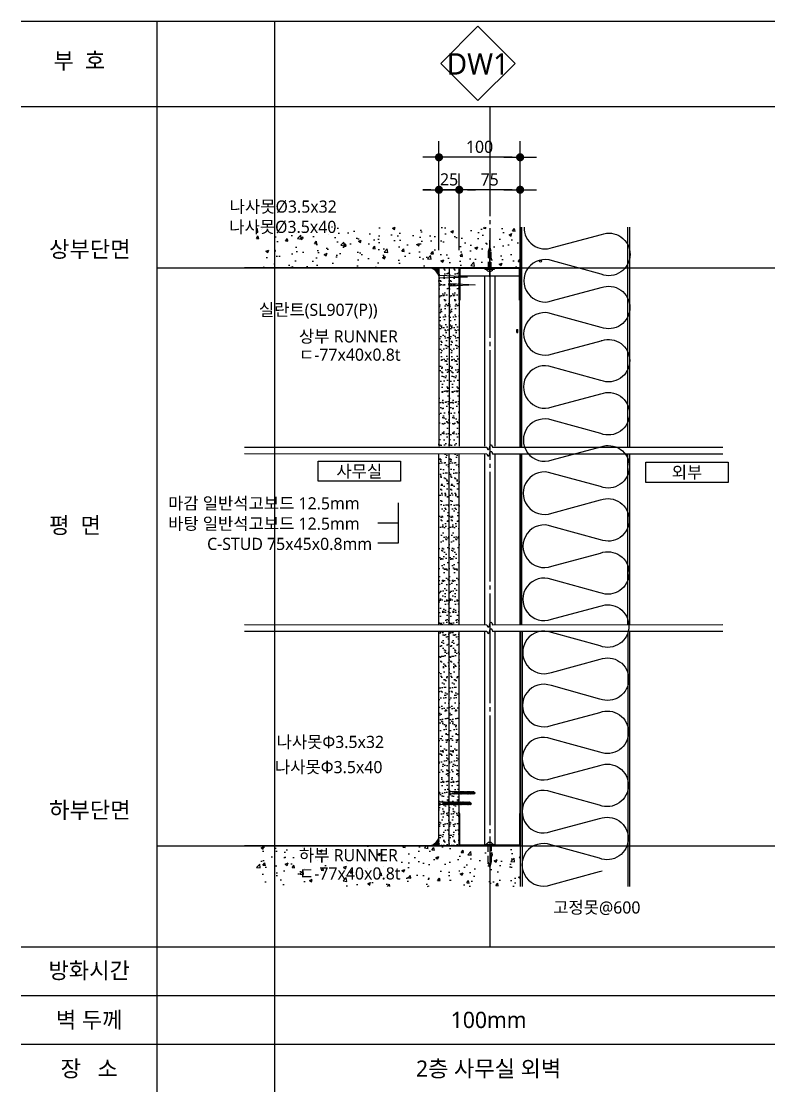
# Model space of a CAD drawing. Header units: millimetres. Extents: x 150 to 8166, y -2863 to -229.
# Drawn here: x 4355 to 5276, y -1540 to -229 of the extents above; entities that cross this region are included whole.
import ezdxf
from ezdxf.enums import TextEntityAlignment as Align

# ---------------------------------------------------------------- set-up
doc = ezdxf.new("R2010")
doc.units = ezdxf.units.MM
doc.header["$LTSCALE"] = 5
doc.header["$MEASUREMENT"] = 0
doc.header["$PDMODE"] = 3
doc.header["$PDSIZE"] = 100
doc.linetypes.add('C301', pattern=[30, 27, -1, 1, -1])
doc.linetypes.add('HID', pattern=[2.5, 1.5, -1])
doc.layers.get('0').update_dxf_attribs({"linetype": 'CONTINUOUS'})
doc.layers.get('Defpoints').update_dxf_attribs({"color": 137, "linetype": 'CONTINUOUS'})
for name, color, linetype in [('01-CEN', 1, 'C301'), ('01CONC', 2, 'CONTINUOUS'), ('01HAT', 8, 'CONTINUOUS'), ('01TEX', 3, 'CONTINUOUS'), ('01단열재', 55, 'CONTINUOUS'), ('01외벽패널', 3, 'CONTINUOUS'), ('01하지철물', 8, 'CONTINUOUS'), ('02DIM', 7, 'CONTINUOUS'), ('03벽체부호', 6, 'CONTINUOUS'), ('09무창층계산', 253, 'CONTINUOUS'), ('3', 3, 'CONTINUOUS'), ('4', 4, 'CONTINUOUS'), ('5', 5, 'CONTINUOUS'), ('8', 8, 'CONTINUOUS'), ('HATCH', 9, 'CONTINUOUS'), ('SEALANT', 8, 'CONTINUOUS'), ('SYM-LEAD', 6, 'CONTINUOUS'), ('TEXT', 3, 'CONTINUOUS'), ('TEXT-NOTE', 6, 'CONTINUOUS'), ('경량철골', 7, 'CONTINUOUS'), ('경량철골1', 8, 'CONTINUOUS'), ('고정못', 8, 'CONTINUOUS'), ('나사못32', 8, 'CONTINUOUS'), ('나사못40', 8, 'CONTINUOUS'), ('석고보드', 4, 'CONTINUOUS')]:
    doc.layers.add(name, color=color, linetype=linetype)
doc.layers.add('02Waste', color=171, linetype='CONTINUOUS', plot=False)
doc.styles.add('GAUN', font='malgun.ttf', dxfattribs={"height": 375})
doc.styles.add('맑은고딕', font='malgun.ttf')
doc.styles.add('스타일1', font='malgun.ttf')
doc.dimstyles.new('GAUN-10', dxfattribs={"dimscale": 10, "dimtxt": 1.5, "dimasz": 1, "dimexe": 2, "dimexo": 3, "dimgap": 0.5, "dimtad": 1, "dimdec": 0, "dimzin": 1, "dimdsep": 46, "dimlunit": 6, "dimtxsty": '맑은고딕', "dimblk": 'CJDOT', "dimcen": 0.09, "dimdle": 1, "dimclrd": 256, "dimclre": 256, "dimclrt": 3, "dimadec": 0, "dimazin": 0, "dimtfac": 1, "dimtdec": 0, "dimtix": 1, "dimtmove": 2, "dimatfit": 3, "dimldrblk": 'CJDOT', "dimfxl": 1, "dimtolj": 1, "dimtzin": 1, "dimarcsym": 0})

# ---------------------------------------------------------------- blocks, each defined once
blk = doc.blocks.new('DEF-SH1')
for p, q in [((0, 1433.8), (3435, 1433.8)), ((0, 1373.8), (3435, 1373.8))]:
    blk.add_line(p, q)
at = {"layer": '02Waste', "ltscale": 0.1}
for p, q in [((312.2, 2633.8), (312.2, 0)), ((167.5, 2330.3), (3435, 2330.3)), ((167.5, 1618.2), (3435, 1618.2))]:
    blk.add_line(p, q, dxfattribs=at)
at = {"layer": '3'}
for p, q in [((0, 2633.8), (3435, 2633.8)), ((167.5, 0), (167.5, 2633.8)), ((0, 2528.8), (3435, 2528.8))]:
    blk.add_line(p, q, dxfattribs=at)
at = {"layer": '4'}
blk.add_line((0, 1493.8), (3435, 1493.8), dxfattribs=at)
at = {"layer": '01TEX', "style": 'GAUN'}
for s, p in [('부  호', (39.7, 2575.3)), ('상부단면', (34.3, 2343.1)), ('평  면', (34.3, 2003)), ('하부단면', (34.3, 1652.3))]:
    blk.add_text(s, height=20, dxfattribs=at).set_placement(p)
for s, p in [('방화시간', (83.7, 1464.7)), ('벽 두께', (83.7, 1403.8)), ('장   소', (83.7, 1343.8))]:
    blk.add_text(s, height=20, dxfattribs=at).set_placement(p, align=Align.MIDDLE_CENTER)
blk = doc.blocks.new('HILTI고정못')
at = {"layer": '고정못'}
blk.add_line((0, 10.6), (0, -34.6), dxfattribs=at)
blk.add_lwpolyline([(-6, 0), (6, 0), (6, 1), (-6, 1)], close=True, dxfattribs=at)
at = {"layer": '고정못', "linetype": 'HID'}
blk.add_lwpolyline([(-2, 0), (-2, -20.6), (0, -27), (2, -20.6), (2, 0)], dxfattribs=at)
at = {"layer": '고정못'}
blk.add_arc((0, -0.2), 4.08, 17.2018, 162.7982, dxfattribs=at)
blk = doc.blocks.new('kcc나사못40')
at = {"layer": '나사못40'}
for p, q in [((1.5, 38.5), (2.8, 40)), ((4, 38.6), (2.8, 40)), ((1.5, 38.5), (1, 38.2)), ((1, 38.2), (1.5, 37.9)), ((1.5, 37.2), (1, 36.9)), ((1, 36.9), (1.5, 36.6)), ((1.5, 35.9), (1, 35.6)), ((1, 35.6), (1.5, 35.3)), ((1.5, 34.6), (1, 34.3)), ((1, 34.3), (1.5, 34)), ((1.5, 33.3), (1, 33)), ((1, 33), (1.5, 32.7)), ((1.5, 32), (1, 31.7)), ((1, 31.7), (1.5, 31.4)), ((1.5, 30.7), (1, 30.4)), ((1, 30.4), (1.5, 30.1)), ((1.5, 29.4), (1, 29.1)), ((1, 29.1), (1.5, 28.8)), ((1.5, 28.1), (1, 27.8)), ((1, 27.8), (1.5, 27.5)), ((1.5, 26.8), (1, 26.5)), ((1, 26.5), (1.5, 26.2)), ((1.5, 38.5), (4, 37.9)), ((1.5, 37.9), (4, 37.3)), ((1.5, 37.9), (1.5, 37.2)), ((1.5, 37.9), (4, 37.9)), ((1.5, 37.2), (4, 36.6)), ((1.5, 36.6), (4, 36)), ((1.5, 36.6), (1.5, 35.9)), ((1.5, 36.6), (4, 36.6)), ((1.5, 35.9), (4, 35.3)), ((1.5, 35.3), (4, 34.7)), ((1.5, 35.3), (1.5, 34.6)), ((1.5, 35.3), (4, 35.3)), ((1.5, 34.6), (4, 34)), ((1.5, 34), (1.5, 33.3)), ((1.5, 34), (4, 33.4)), ((1.5, 34), (4, 34)), ((1.5, 33.3), (4, 32.7)), ((1.5, 32.7), (4, 32.1)), ((1.5, 32.7), (1.5, 32)), ((1.5, 32.7), (4, 32.7)), ((1.5, 32), (4, 31.4)), ((1.5, 31.4), (1.5, 30.7)), ((1.5, 31.4), (4, 30.8)), ((1.5, 31.4), (4, 31.4)), ((1.5, 30.7), (4, 30.1)), ((1.5, 30.1), (4, 29.5)), ((1.5, 30.1), (1.5, 29.4)), ((1.5, 30.1), (4, 30.1)), ((1.5, 29.4), (4, 28.8)), ((1.5, 28.8), (1.5, 28.1)), ((1.5, 28.8), (4, 28.2)), ((1.5, 28.8), (4, 28.8)), ((1.5, 28.1), (4, 27.5)), ((1.5, 27.5), (4, 26.9)), ((1.5, 27.5), (1.5, 26.8)), ((1.5, 27.5), (4, 27.5)), ((1.5, 26.8), (4, 26.2)), ((4, 38.6), (4, 37.9)), ((4, 37.9), (4.5, 37.6)), ((4.5, 37.6), (4, 37.3)), ((4, 37.3), (4, 36.6)), ((4, 36.6), (4.5, 36.3)), ((4.5, 36.3), (4, 36)), ((4, 36), (4, 35.3)), ((4, 35.3), (4.5, 35)), ((4.5, 35), (4, 34.7)), ((4, 34.7), (4, 34)), ((4, 34), (4.5, 33.7)), ((4.5, 33.7), (4, 33.4)), ((4, 33.4), (4, 32.7)), ((4, 32.7), (4.5, 32.4)), ((4.5, 32.4), (4, 32.1)), ((4, 32.1), (4, 31.4)), ((4, 31.4), (4.5, 31.1)), ((4.5, 31.1), (4, 30.8)), ((4, 30.8), (4, 30.1)), ((4, 30.1), (4.5, 29.8)), ((4.5, 29.8), (4, 29.5)), ((4, 29.5), (4, 28.8)), ((4, 28.8), (4.5, 28.5)), ((4.5, 28.5), (4, 28.2)), ((4, 28.2), (4, 27.5)), ((4, 27.5), (4.5, 27.2)), ((4.5, 27.2), (4, 26.9)), ((4, 26.9), (4, 26.2)), ((1.5, 25.5), (1, 25.2)), ((1, 25.2), (1.5, 24.9)), ((1.5, 24.2), (1, 23.9)), ((1, 23.9), (1.5, 23.6)), ((1.5, 22.9), (1, 22.6)), ((1, 22.6), (1.5, 22.3)), ((1.5, 21.6), (1, 21.3)), ((1, 21.3), (1.5, 21)), ((1.5, 20.3), (1, 20)), ((1, 20), (1.5, 19.7)), ((1.5, 19), (1, 18.7)), ((1, 18.7), (1.5, 18.4)), ((1.5, 17.7), (1, 17.4)), ((1, 17.4), (1.5, 17.1)), ((1.5, 16.4), (1, 16.1)), ((1, 16.1), (1.5, 15.8)), ((1.5, 15.1), (1, 14.8)), ((1, 14.8), (1.5, 14.5)), ((1.5, 13.8), (1, 13.5)), ((1, 13.5), (1.5, 13.2)), ((1.5, 26.2), (1.5, 25.5)), ((1.5, 26.2), (4, 25.6)), ((1.5, 26.2), (4, 26.2)), ((1.5, 25.5), (4, 24.9)), ((1.5, 24.9), (4, 24.3)), ((1.5, 24.9), (1.5, 24.2)), ((1.5, 24.9), (4, 24.9)), ((1.5, 24.2), (4, 23.6)), ((1.5, 23.6), (1.5, 22.9)), ((1.5, 23.6), (4, 23)), ((1.5, 23.6), (4, 23.6)), ((1.5, 22.9), (4, 22.3)), ((1.5, 22.3), (4, 21.7)), ((1.5, 22.3), (1.5, 21.6)), ((1.5, 22.3), (4, 22.3)), ((1.5, 21.6), (4, 21)), ((1.5, 21), (1.5, 20.3)), ((1.5, 21), (4, 20.4)), ((1.5, 21), (4, 21)), ((1.5, 20.3), (4, 19.7)), ((1.5, 19.7), (4, 19.1)), ((1.5, 19.7), (1.5, 19)), ((1.5, 19.7), (4, 19.7)), ((1.5, 19), (4, 18.4)), ((1.5, 18.4), (1.5, 17.7)), ((1.5, 18.4), (4, 17.8)), ((1.5, 18.4), (4, 18.4)), ((1.5, 17.7), (4, 17.1)), ((1.5, 17.1), (4, 16.5)), ((1.5, 17.1), (1.5, 16.4)), ((1.5, 17.1), (4, 17.1)), ((1.5, 16.4), (4, 15.8)), ((1.5, 15.8), (1.5, 15.1)), ((1.5, 15.8), (4, 15.2)), ((1.5, 15.8), (4, 15.8)), ((1.5, 15.1), (4, 14.5)), ((1.5, 14.5), (4, 13.9)), ((1.5, 14.5), (1.5, 13.8)), ((1.5, 14.5), (4, 14.5)), ((1.5, 13.8), (4, 13.2)), ((1.5, 13.2), (1.5, 12.5)), ((1.5, 13.2), (4, 12.6)), ((1.5, 13.2), (4, 13.2)), ((4, 26.2), (4.5, 25.9)), ((4.5, 25.9), (4, 25.6)), ((4, 25.6), (4, 24.9)), ((4, 24.9), (4.5, 24.6)), ((4.5, 24.6), (4, 24.3)), ((4, 24.3), (4, 23.6)), ((4, 23.6), (4.5, 23.3)), ((4.5, 23.3), (4, 23)), ((4, 23), (4, 22.3)), ((4, 22.3), (4.5, 22)), ((4.5, 22), (4, 21.7)), ((4, 21.7), (4, 21)), ((4, 21), (4.5, 20.7)), ((4.5, 20.7), (4, 20.4)), ((4, 20.4), (4, 19.7)), ((4, 19.7), (4.5, 19.4)), ((4.5, 19.4), (4, 19.1)), ((4, 19.1), (4, 18.4)), ((4, 18.4), (4.5, 18.1)), ((4.5, 18.1), (4, 17.8)), ((4, 17.8), (4, 17.1)), ((4, 17.1), (4.5, 16.8)), ((4.5, 16.8), (4, 16.5)), ((4, 16.5), (4, 15.8)), ((4, 15.8), (4.5, 15.5)), ((4.5, 15.5), (4, 15.2)), ((4, 15.2), (4, 14.5)), ((4, 14.5), (4.5, 14.2)), ((4.5, 14.2), (4, 13.9)), ((4, 13.9), (4, 13.2)), ((4, 13.2), (4.5, 12.9)), ((0, 0.4), (5.5, 0.4)), ((0, 0), (0, 0.4)), ((1.5, 12.5), (1, 12.2)), ((1, 12.2), (1.5, 11.9)), ((1.5, 11.2), (1, 10.9)), ((1, 10.9), (1.5, 10.6)), ((1.5, 9.9), (1, 9.6)), ((1, 9.6), (1.5, 9.3)), ((1.5, 8.6), (1, 8.3)), ((1, 8.3), (1.5, 8)), ((1.5, 7.3), (1, 7)), ((1, 7), (1.5, 6.7)), ((1.5, 12.5), (4, 11.9)), ((1.5, 11.9), (4, 11.3)), ((1.5, 11.9), (1.5, 11.2)), ((1.5, 11.9), (4, 11.9)), ((1.5, 11.2), (4, 10.6)), ((1.5, 10.6), (1.5, 9.9)), ((1.5, 10.6), (4, 10)), ((1.5, 10.6), (4, 10.6)), ((1.5, 9.9), (4, 9.3)), ((1.5, 9.3), (4, 8.7)), ((1.5, 9.3), (1.5, 8.6)), ((1.5, 9.3), (4, 9.3)), ((1.5, 8.6), (4, 8)), ((1.5, 8), (1.5, 7.3)), ((1.5, 8), (4, 7.4)), ((1.5, 8), (4, 8)), ((1.5, 7.3), (4, 6.7)), ((1.5, 6.7), (4, 6.1)), ((1.5, 6.7), (4, 6.7)), ((1.5, 6.7), (1.5, 5.4)), ((4.5, 12.9), (4, 12.6)), ((4, 12.6), (4, 11.9)), ((4, 11.9), (4.5, 11.6)), ((4.5, 11.6), (4, 11.3)), ((4, 11.3), (4, 10.6)), ((4, 10.6), (4.5, 10.3)), ((4.5, 10.3), (4, 10)), ((4, 10), (4, 9.3)), ((4, 9.3), (4.5, 9)), ((4.5, 9), (4, 8.7)), ((4, 8.7), (4, 8)), ((4, 8), (4.5, 7.7)), ((4.5, 7.7), (4, 7.4)), ((4, 7.4), (4, 6.7)), ((4, 6.7), (4.5, 6.4)), ((4.5, 6.4), (4, 6.1)), ((4, 6.1), (4, 5.4)), ((5.5, 0), (5.5, 0.4)), ((0, 0), (5.5, 0))]:
    blk.add_line(p, q, dxfattribs=at)
at = {"layer": '나사못40', "extrusion": (0, 0, -1)}
blk.add_ellipse((0, 5.4), major_axis=(0, -5), ratio=0.3, start_param=4.712389, end_param=6.283185, dxfattribs=at)
at = {"layer": '나사못40'}
blk.add_ellipse((5.5, 5.4), major_axis=(0, -5), ratio=0.3, start_param=4.712389, end_param=6.283185, dxfattribs=at)
blk = doc.blocks.new('kcc나사못32')
at = {"layer": '나사못32'}
for p, q in [((1.5, 29.9), (1, 29.6)), ((1, 29.6), (1.5, 29.3)), ((1.5, 28.6), (1, 28.3)), ((1, 28.3), (1.5, 28)), ((1.5, 27.3), (1, 27)), ((1, 27), (1.5, 26.7)), ((1.5, 30.6), (2.8, 32)), ((1.5, 30.6), (1.5, 29.9)), ((4, 30.5), (1.5, 29.9)), ((4, 29.9), (1.5, 29.9)), ((4, 29.9), (1.5, 29.3)), ((1.5, 29.3), (1.5, 28.6)), ((4, 29.2), (1.5, 28.6)), ((4, 28.6), (1.5, 28.6)), ((4, 28.6), (1.5, 28)), ((1.5, 28), (1.5, 27.3)), ((4, 27.9), (1.5, 27.3)), ((4, 27.3), (1.5, 27.3)), ((4, 27.3), (1.5, 26.7)), ((1.5, 26.7), (1.5, 26)), ((4, 26.6), (1.5, 26)), ((4, 30.5), (2.8, 32)), ((4, 30.5), (4.5, 30.2)), ((4.5, 30.2), (4, 29.9)), ((4, 29.9), (4, 29.2)), ((4, 29.2), (4.5, 28.9)), ((4.5, 28.9), (4, 28.6)), ((4, 28.6), (4, 27.9)), ((4, 27.9), (4.5, 27.6)), ((4.5, 27.6), (4, 27.3)), ((4, 27.3), (4, 26.6)), ((4, 26.6), (4.5, 26.3)), ((4.5, 26.3), (4, 26)), ((1.5, 26), (1, 25.7)), ((1, 25.7), (1.5, 25.4)), ((1.5, 24.7), (1, 24.4)), ((1, 24.4), (1.5, 24.1)), ((1.5, 23.4), (1, 23.1)), ((1, 23.1), (1.5, 22.8)), ((1.5, 22.1), (1, 21.8)), ((1, 21.8), (1.5, 21.5)), ((1.5, 20.8), (1, 20.5)), ((1, 20.5), (1.5, 20.2)), ((1.5, 19.5), (1, 19.2)), ((1, 19.2), (1.5, 18.9)), ((1.5, 18.2), (1, 17.9)), ((1, 17.9), (1.5, 17.6)), ((1.5, 16.9), (1, 16.6)), ((1, 16.6), (1.5, 16.3)), ((1.5, 15.6), (1, 15.3)), ((1, 15.3), (1.5, 15)), ((1.5, 14.3), (1, 14)), ((1, 14), (1.5, 13.7)), ((4, 26), (1.5, 26)), ((4, 26), (1.5, 25.4)), ((1.5, 25.4), (1.5, 24.7)), ((4, 25.3), (1.5, 24.7)), ((4, 24.7), (1.5, 24.7)), ((4, 24.7), (1.5, 24.1)), ((1.5, 24.1), (1.5, 23.4)), ((4, 24), (1.5, 23.4)), ((4, 23.4), (1.5, 23.4)), ((4, 23.4), (1.5, 22.8)), ((1.5, 22.8), (1.5, 22.1)), ((4, 22.7), (1.5, 22.1)), ((4, 22.1), (1.5, 22.1)), ((4, 22.1), (1.5, 21.5)), ((1.5, 21.5), (1.5, 20.8)), ((4, 21.4), (1.5, 20.8)), ((4, 20.8), (1.5, 20.8)), ((4, 20.8), (1.5, 20.2)), ((1.5, 20.2), (1.5, 19.5)), ((4, 20.1), (1.5, 19.5)), ((4, 19.5), (1.5, 19.5)), ((4, 19.5), (1.5, 18.9)), ((1.5, 18.9), (1.5, 18.2)), ((4, 18.8), (1.5, 18.2)), ((4, 18.2), (1.5, 18.2)), ((4, 18.2), (1.5, 17.6)), ((1.5, 17.6), (1.5, 16.9)), ((4, 17.5), (1.5, 16.9)), ((4, 16.9), (1.5, 16.9)), ((4, 16.9), (1.5, 16.3)), ((1.5, 16.3), (1.5, 15.6)), ((4, 16.2), (1.5, 15.6)), ((4, 15.6), (1.5, 15.6)), ((4, 15.6), (1.5, 15)), ((1.5, 15), (1.5, 14.3)), ((4, 14.9), (1.5, 14.3)), ((4, 14.3), (1.5, 14.3)), ((4, 14.3), (1.5, 13.7)), ((1.5, 13.7), (1.5, 13)), ((4, 13.6), (1.5, 13)), ((4, 26), (4, 25.3)), ((4, 25.3), (4.5, 25)), ((4.5, 25), (4, 24.7)), ((4, 24.7), (4, 24)), ((4, 24), (4.5, 23.7)), ((4.5, 23.7), (4, 23.4)), ((4, 23.4), (4, 22.7)), ((4, 22.7), (4.5, 22.4)), ((4.5, 22.4), (4, 22.1)), ((4, 22.1), (4, 21.4)), ((4, 21.4), (4.5, 21.1)), ((4.5, 21.1), (4, 20.8)), ((4, 20.8), (4, 20.1)), ((4, 20.1), (4.5, 19.8)), ((4.5, 19.8), (4, 19.5)), ((4, 19.5), (4, 18.8)), ((4, 18.8), (4.5, 18.5)), ((4.5, 18.5), (4, 18.2)), ((4, 18.2), (4, 17.5)), ((4, 17.5), (4.5, 17.2)), ((4.5, 17.2), (4, 16.9)), ((4, 16.9), (4, 16.2)), ((4, 16.2), (4.5, 15.9)), ((4.5, 15.9), (4, 15.6)), ((4, 15.6), (4, 14.9)), ((4, 14.9), (4.5, 14.6)), ((4.5, 14.6), (4, 14.3)), ((4, 14.3), (4, 13.6)), ((4, 13.6), (4.5, 13.3)), ((4.5, 13.3), (4, 13)), ((0, 0), (0, 0.4)), ((5.5, 0.4), (0, 0.4)), ((1.5, 13), (1, 12.7)), ((1, 12.7), (1.5, 12.4)), ((1.5, 11.7), (1, 11.4)), ((1, 11.4), (1.5, 11.1)), ((1.5, 10.4), (1, 10.1)), ((1, 10.1), (1.5, 9.8)), ((1.5, 9.1), (1, 8.8)), ((1, 8.8), (1.5, 8.5)), ((1.5, 7.8), (1, 7.5)), ((1, 7.5), (1.5, 7.2)), ((1.5, 6.5), (1, 6.2)), ((1, 6.2), (1.5, 5.9)), ((4, 13), (1.5, 13)), ((4, 13), (1.5, 12.4)), ((1.5, 12.4), (1.5, 11.7)), ((4, 12.3), (1.5, 11.7)), ((4, 11.7), (1.5, 11.7)), ((4, 11.7), (1.5, 11.1)), ((1.5, 11.1), (1.5, 10.4)), ((4, 11), (1.5, 10.4)), ((4, 10.4), (1.5, 10.4)), ((4, 10.4), (1.5, 9.8)), ((1.5, 9.8), (1.5, 9.1)), ((4, 9.7), (1.5, 9.1)), ((4, 9.1), (1.5, 9.1)), ((4, 9.1), (1.5, 8.5)), ((1.5, 8.5), (1.5, 7.8)), ((4, 8.4), (1.5, 7.8)), ((4, 7.8), (1.5, 7.8)), ((4, 7.8), (1.5, 7.2)), ((1.5, 7.2), (1.5, 6.5)), ((4, 7.1), (1.5, 6.5)), ((4, 6.5), (1.5, 6.5)), ((4, 6.5), (1.5, 5.9)), ((1.5, 5.9), (1.5, 5.4)), ((4, 13), (4, 12.3)), ((4, 12.3), (4.5, 12)), ((4.5, 12), (4, 11.7)), ((4, 11.7), (4, 11)), ((4, 11), (4.5, 10.7)), ((4.5, 10.7), (4, 10.4)), ((4, 10.4), (4, 9.7)), ((4, 9.7), (4.5, 9.4)), ((4.5, 9.4), (4, 9.1)), ((4, 9.1), (4, 8.4)), ((4, 8.4), (4.5, 8.1)), ((4.5, 8.1), (4, 7.8)), ((4, 7.8), (4, 7.1)), ((4, 7.1), (4.5, 6.8)), ((4.5, 6.8), (4, 6.5)), ((4, 6.5), (4, 5.4)), ((5.5, 0), (5.5, 0.4)), ((5.5, 0), (0, 0))]:
    blk.add_line(p, q, dxfattribs=at)
at = {"layer": '나사못32', "extrusion": (0, 0, -1)}
blk.add_ellipse((0, 5.4), major_axis=(0, 5), ratio=0.3, start_param=1.570796, end_param=3.141593, dxfattribs=at)
at = {"layer": '나사못32'}
blk.add_ellipse((5.5, 5.4), major_axis=(0, 5), ratio=0.3, start_param=1.570796, end_param=3.141593, dxfattribs=at)
blk = doc.blocks.new('CJDOT')
blk.add_line((-2, 0), (2, 0))
at = {"const_width": 0.5}
blk.add_lwpolyline([(-0.25, 0, 1), (0.25, 0, 1)], format="xyb", close=True, dxfattribs=at)
blk = doc.blocks.new('*D35')
at = {"layer": '02DIM', "lineweight": -2, "transparency": 16777216}
for p, q in [((4894.7, -510.7), (4894.7, -416.2)), ((4969.7, -510.7), (4969.7, -416.2)), ((4959.7, -436.2), (4904.7, -436.2))]:
    blk.add_line(p, q, dxfattribs=at)
at = {"layer": 'Defpoints', "color": 0, "transparency": 16777216}
for p in [(4894.7, -436.2), (4894.7, -540.7), (4969.7, -540.7)]:
    blk.add_point(p, dxfattribs=at)
at = {"layer": '02DIM', "lineweight": -2, "transparency": 16777216, "xscale": 10, "yscale": 10, "zscale": 10}
for p, rotation in [((4894.7, -436.2), 179.9999999998176), ((4969.7, -436.2), 359.9999999998176)]:
    blk.add_blockref('CJDOT', p, dxfattribs=dict(at, rotation=rotation))
at = {"layer": '02DIM', "color": 3, "transparency": 16777216, "insert": (4932.2, -423.6), "char_height": 15, "attachment_point": 5, "style": '맑은고딕'}
blk.add_mtext('\\A1;75', dxfattribs=at)
blk = doc.blocks.new('*D36')
at = {"layer": '02DIM', "lineweight": -2, "transparency": 16777216}
for p, q in [((4869.7, -510.7), (4869.7, -376.2)), ((4969.7, -510.7), (4969.7, -376.2)), ((4959.7, -396.2), (4879.7, -396.2))]:
    blk.add_line(p, q, dxfattribs=at)
at = {"layer": 'Defpoints', "color": 0, "transparency": 16777216}
for p in [(4869.7, -396.2), (4869.7, -540.7), (4969.7, -540.7)]:
    blk.add_point(p, dxfattribs=at)
at = {"layer": '02DIM', "lineweight": -2, "transparency": 16777216, "xscale": 10, "yscale": 10, "zscale": 10}
for p, rotation in [((4869.7, -396.2), 179.9999999999935), ((4969.7, -396.2), 359.9999999999935)]:
    blk.add_blockref('CJDOT', p, dxfattribs=dict(at, rotation=rotation))
at = {"layer": '02DIM', "color": 3, "transparency": 16777216, "insert": (4919.7, -383.4), "char_height": 15, "attachment_point": 5, "style": '맑은고딕'}
blk.add_mtext('\\A1;100', dxfattribs=at)
blk = doc.blocks.new('*D37')
at = {"layer": '02DIM', "lineweight": -2, "transparency": 16777216}
for p, q in [((4869.7, -510.7), (4869.7, -416.2)), ((4894.7, -510.7), (4894.7, -416.2)), ((4859.7, -436.2), (4849.7, -436.2)), ((4869.7, -436.2), (4894.7, -436.2)), ((4904.7, -436.2), (4914.7, -436.2))]:
    blk.add_line(p, q, dxfattribs=at)
at = {"layer": 'Defpoints', "color": 0, "transparency": 16777216}
for p in [(4894.7, -436.2), (4869.7, -540.7), (4894.7, -540.7)]:
    blk.add_point(p, dxfattribs=at)
at = {"layer": '02DIM', "lineweight": -2, "transparency": 16777216, "xscale": 10, "yscale": 10, "zscale": 10}
blk.add_blockref('CJDOT', (4869.7, -436.2), dxfattribs=at)
at = {"layer": '02DIM', "lineweight": -2, "transparency": 16777216, "xscale": 10, "yscale": 10, "zscale": 10, "rotation": 180}
blk.add_blockref('CJDOT', (4894.7, -436.2), dxfattribs=at)
at = {"layer": '02DIM', "color": 3, "transparency": 16777216, "insert": (4882.2, -423.5), "char_height": 15, "attachment_point": 5, "style": '맑은고딕'}
blk.add_mtext('\\A1;25', dxfattribs=at)
blk = doc.blocks.new('room-1')
at = {"layer": 'TEXT-NOTE', "color": 6}
for p, q in [((0, 5), (20.29, 5)), ((0, 0), (0, 5)), ((20.29, 5), (20.29, 0)), ((20.29, 0), (0, 0))]:
    blk.add_line(p, q, dxfattribs=at)
at = {"layer": 'TEXT-NOTE', "color": 3, "style": '스타일1'}
blk.add_attdef('실명', text='', height=3, dxfattribs=at).set_placement((10.15, 2.59), align=Align.MIDDLE)

msp = doc.modelspace()

# ---------------------------------------------------------------- hatches: boundary and pattern name
at = {"layer": '01HAT'}
h = msp.add_hatch(dxfattribs=at)
h.set_pattern_fill('AR-CONC', color=256, scale=5, style=0)
h.set_pattern_definition([(50, (-27992.365, 8871.642), (35.86301, -3.137607), [3.75, -41.25]), (355, (-27992.365, 8871.64), (-6.937567, 37.609607), [3, -33]), (100.4514, (-27989.377, 8871.38), (28.92547, 34.471977), [3.18701, -35.057106]), (46.1842, (-27992.365, 8881.64), (53.36205, -8.27595), [5.625, -61.875]), (96.6356, (-27987.92, 8880.95), (46.733135, 48.70589), [4.780514, -52.58565]), (351.1842, (-27992.365, 8881.64), (46.7331, 48.70593), [4.5, -49.5]), (21, (-27987.365, 8879.142), (29.845353, -20.130945), [3.75, -41.25]), (326, (-27987.365, 8879.14), (12.165767, 36.257502), [3, -33]), (71.4514, (-27984.878, 8877.464), (42.01113, 16.126525), [3.18701, -35.057106]), (37.5, (-27992.365, 8871.642), (0.607993, 16.6446927), [0, -32.6, 0, -33.5, 0, -33.125]), (7.5, (-27992.365, 8871.642), (13.153477, 19.720586), [0, -19.1, 0, -31.85, 0, -12.625]), (327.5, (-28003.515, 8871.642), (26.691122, -1.1277436), [0, -12.5, 0, -39, 0, -51.75]), (317.5, (-28008.515, 8871.642), (29.159308, 5.005249), [0, -16.25, 0, -25.9, 0, -36.75])])
h.paths.add_polyline_path([(4644.7, -482.2), (4644.7, -532.2), (4969.7, -532.2), (4969.7, -482.2)])
h = msp.add_hatch(dxfattribs=at)
h.set_pattern_fill('AR-CONC', color=256, scale=5, style=0)
h.set_pattern_definition([(50, (-24993.594, 8911.185), (35.86301, -3.137607), [3.75, -41.25]), (355, (-24993.594, 8911.185), (-6.937567, 37.609607), [3, -33]), (100.4514, (-24990.606, 8910.923), (28.92547, 34.471977), [3.18701, -35.057106]), (46.1842, (-24993.594, 8921.185), (53.36205, -8.27595), [5.625, -61.875]), (96.6356, (-24989.15, 8920.495), (46.733135, 48.70589), [4.78051, -52.58565]), (351.1842, (-24993.594, 8921.185), (46.7331, 48.70593), [4.5, -49.5]), (21, (-24988.594, 8918.685), (29.845353, -20.130945), [3.75, -41.25]), (326, (-24988.594, 8918.685), (12.165767, 36.257502), [3, -33]), (71.4514, (-24986.107, 8917.007), (42.01113, 16.126525), [3.18701, -35.057106]), (37.5, (-24993.594, 8911.185), (0.607993, 16.6446927), [0, -32.6, 0, -33.5, 0, -33.125]), (7.5, (-24993.594, 8911.185), (13.153477, 19.720586), [0, -19.1, 0, -31.85, 0, -12.625]), (327.5, (-25004.744, 8911.185), (26.691122, -1.1277436), [0, -12.5, 0, -39, 0, -51.75]), (317.5, (-25009.744, 8911.185), (29.159308, 5.005249), [0, -16.25, 0, -25.9, 0, -36.75])])
h.paths.add_polyline_path([(4644.7, -1244.3), (4969.7, -1244.3), (4969.7, -1294.3), (4644.7, -1294.3)])
at = {"layer": 'HATCH'}
h = msp.add_hatch(dxfattribs=at)
h.set_pattern_fill('AR-SAND', color=256, scale=0.2, style=0)
h.set_pattern_definition([(37.5, (325.153, -18684.942), (-0.3200063, 9.7882647), [0, -7.7216, 0, -8.636, 0, -8.255]), (7.5, (325.153, -18684.942), (8.990466, 14.336502), [0, -4.1656, 0, -6.9596, 0, -2.667]), (327.5, (318.904, -18684.942), (15.8198474, 0.0287437), [0, -2.54, 0, -9.144, 0, -11.938]), (317.5, (318.904, -18684.942), (15.271129, 4.458586), [0, -1.27, 0, -5.9944, 0, -6.858])])
h.paths.add_polyline_path([(4869.7, -752.2), (4882.2, -752.2), (4882.2, -532.2), (4869.7, -532.2)])
h = msp.add_hatch(dxfattribs=at)
h.set_pattern_fill('AR-SAND', color=256, scale=0.2, style=0)
h.set_pattern_definition([(37.5, (337.653, -18684.942), (-0.3200063, 9.7882647), [0, -7.7216, 0, -8.636, 0, -8.255]), (7.5, (337.653, -18684.942), (8.990466, 14.336502), [0, -4.1656, 0, -6.9596, 0, -2.667]), (327.5, (331.404, -18684.942), (15.8198474, 0.0287437), [0, -2.54, 0, -9.144, 0, -11.938]), (317.5, (331.404, -18684.942), (15.271129, 4.458586), [0, -1.27, 0, -5.9944, 0, -6.858])])
h.paths.add_polyline_path([(4882.2, -752.2), (4894.7, -752.2), (4894.7, -532.2), (4882.2, -532.2)])
h = msp.add_hatch(dxfattribs=at)
h.set_pattern_fill('AR-SAND', color=256, scale=0.2, style=0)
h.set_pattern_definition([(37.5, (325.154, -18627.8545), (-0.3200063, 9.7882647), [0, -7.7216, 0, -8.636, 0, -8.255]), (7.5, (325.154, -18627.855), (8.990466, 14.336502), [0, -4.1656, 0, -6.9596, 0, -2.667]), (327.5, (318.906, -18627.8545), (15.8198474, 0.0287437), [0, -2.54, 0, -9.144, 0, -11.938]), (317.5, (318.906, -18627.855), (15.271129, 4.458586), [0, -1.27, 0, -5.9944, 0, -6.858])])
h.paths.add_polyline_path([(4869.7, -971.8), (4882.2, -971.8), (4882.2, -761.3), (4869.7, -761.3)])
h = msp.add_hatch(dxfattribs=at)
h.set_pattern_fill('AR-SAND', color=256, scale=0.2, style=0)
h.set_pattern_definition([(37.5, (337.654, -18627.8545), (-0.3200063, 9.7882647), [0, -7.7216, 0, -8.636, 0, -8.255]), (7.5, (337.654, -18627.855), (8.990466, 14.336502), [0, -4.1656, 0, -6.9596, 0, -2.667]), (327.5, (331.406, -18627.8545), (15.8198474, 0.0287437), [0, -2.54, 0, -9.144, 0, -11.938]), (317.5, (331.406, -18627.855), (15.271129, 4.458586), [0, -1.27, 0, -5.9944, 0, -6.858])])
h.paths.add_polyline_path([(4882.2, -971.8), (4894.7, -971.8), (4894.7, -761.3), (4882.2, -761.3)])
h = msp.add_hatch(dxfattribs=at)
h.set_pattern_fill('AR-SAND', color=256, scale=5, style=0)
h.set_pattern_definition([(37.5, (-37, 0), (-0.314967, 9.634119), [0, -7.6, 0, -8.5, 0, -8.125]), (7.5, (-37, 0), (8.848884, 14.11073), [0, -4.1, 0, -6.85, 0, -2.625]), (327.5, (-43.15, 0), (15.57071, 0.028295), [0, -2.5, 0, -9, 0, -11.75]), (317.5, (-43.15, 0), (15.030633, 4.388378), [0, -1.25, 0, -5.9, 0, -6.75])])
h.paths.add_polyline_path([(4869.7, -979.8), (4882.2, -979.8), (4882.2, -1244.3), (4869.7, -1244.3)])
h = msp.add_hatch(dxfattribs=at)
h.set_pattern_fill('AR-SAND', color=256, scale=5, style=0)
h.set_pattern_definition([(37.5, (-24.5, -0.003), (-0.314967, 9.634119), [0, -7.6, 0, -8.5, 0, -8.125]), (7.5, (-24.5, -0.003), (8.848884, 14.11073), [0, -4.1, 0, -6.85, 0, -2.625]), (327.5, (-30.65, -0.003), (15.57071, 0.028295), [0, -2.5, 0, -9, 0, -11.75]), (317.5, (-30.65, -0.003), (15.030633, 4.388378), [0, -1.25, 0, -5.9, 0, -6.75])])
h.paths.add_polyline_path([(4882.2, -979.8), (4894.7, -979.8), (4894.7, -1244.3), (4882.2, -1244.3)])
at = {"layer": 'SEALANT'}
h = msp.add_hatch(dxfattribs=at)
h.set_pattern_fill('ANSI31', color=256, scale=0.1, style=0)
h.set_pattern_definition([(45, (-27.27274, -18684.9423), (-0.224506403, 0.224506403), [])])
h.paths.add_polyline_path([(4869.7, -532.2), (4859.7, -532.2, -0.200138), (4869.7, -542.1)])
h = msp.add_hatch(dxfattribs=at)
h.set_pattern_fill('ANSI31', color=256, scale=0.1, style=0)
h.set_pattern_definition([(315, (-27.27274, 16908.381), (-0.224506403, -0.224506403), [])])
h.paths.add_polyline_path([(4869.7, -1244.3), (4859.7, -1244.3, 0.200138), (4869.7, -1234.4)])

# ---------------------------------------------------------------- linework, layer by layer
at = {"layer": '01-CEN'}
msp.add_line((4932.2, -333.7), (4932.2, -1368.7), dxfattribs=at)
at = {"layer": '01CONC'}
for p, q in [((4969.7, -532.2), (4969.7, -482.2)), ((4969.7, -532.2), (4630.2, -532.2)), ((4969.7, -1244.3), (4630.2, -1244.3)), ((4969.7, -1244.3), (4969.7, -1294.3))]:
    msp.add_line(p, q, dxfattribs=at)
at = {"layer": '01HAT'}
for p, q in [((4737.4, -482.4), (4737.4, -482.2)), ((4738.5, -482.2), (4737.4, -482.4))]:
    msp.add_line(p, q, dxfattribs=at)
at = {"layer": '01단열재', "ltscale": 0.0009}
msp.add_lwpolyline([(4974.5, -482.2, 0.531935), (5009.8, -507.4), (5069.8, -491.3, -0.524856), (5105.2, -515.9, -0.524856), (5069.6, -540.3), (5009.8, -523.9, 1.449198), (5009.6, -572.8), (5069.6, -556.7, -0.524856), (5105, -581.3, -0.524856), (5069.4, -605.7), (5009.6, -589.3, 1.449198), (5009.4, -638.2), (5069.4, -622.1, -0.013513), (5070.7, -621.7, -0.501573), (5104.8, -646.7, -0.524856), (5069.3, -671.1), (5009.4, -654.7, 1.449198), (5009.3, -703.6), (5069.2, -687.5, -0.524856), (5104.6, -712.1, -0.524856), (5069.1, -736.5), (5009.2, -720.1, 1.449198), (5009.1, -769), (5069, -752.9, -0.524856), (5104.4, -777.5, -0.524856), (5068.9, -801.9), (5009, -785.5, 1.449198), (5008.9, -834.4), (5068.8, -818.3, -0.524856), (5104.2, -842.9, -0.524856), (5068.7, -867.3), (5008.8, -850.8, 1.449198), (5008.7, -899.8), (5068.6, -883.7, -0.524856), (5104, -908.3, -0.524856), (5068.5, -932.7), (5008.6, -916.2, 1.449198), (5008.5, -965.2), (5068.4, -949.1, -0.524856), (5103.8, -973.7, -0.524856), (5068.3, -998.1), (5008.4, -981.6, 1.449198), (5008.3, -1030.6), (5068.2, -1014.5, -0.524856), (5103.6, -1039.1, -0.524856), (5068.1, -1063.5), (5008.2, -1047, 1.449198), (5008.1, -1096), (5068, -1079.9, -0.524856), (5103.4, -1104.5, -0.524856), (5067.9, -1128.9), (5008, -1112.4, 1.449198), (5007.8, -1161.4), (5067.8, -1145.3, -0.524856), (5103.2, -1169.9, -0.524856), (5067.6, -1194.3), (5007.8, -1177.8, 1.449198), (5007.6, -1226.8), (5067.6, -1210.7, -0.524856), (5103, -1235.3, -0.524856), (5067.4, -1259.6), (5007.6, -1243.2, 1.449198), (5007.4, -1292.2), (5067.4, -1276.1, -0.035154), (5070.9, -1275.1)], format="xyb", dxfattribs=at)
at = {"layer": '01외벽패널'}
for p, q in [((4969.7, -753.3), (4969.7, -482.2)), ((4971.9, -753.3), (4971.9, -482.2)), ((5102.4, -753.3), (5102.4, -482.2)), ((5104.7, -753.3), (5104.7, -482.2)), ((4969.7, -971.8), (4969.7, -761.3)), ((4969.7, -761.3), (4969.7, -971.8)), ((4971.9, -971.8), (4971.9, -761.3)), ((5102.4, -971.8), (5102.4, -761.3)), ((5104.7, -971.8), (5104.7, -761.3)), ((4969.7, -979.8), (4969.7, -1294.3)), ((4972.1, -979.8), (4972.1, -1294.3))]:
    msp.add_line(p, q, dxfattribs=at)
for points in [[(5102.4, -979.8), (5102.4, -1294.3)], [(5104.7, -1294.3), (5104.7, -979.8)]]:
    msp.add_lwpolyline(points, dxfattribs=at)
at = {"layer": '01하지철물', "color": 4}
for p, q in [((4869.7, -541.5), (4869.7, -545)), ((4870.8, -541.5), (4869.7, -541.5)), ((4869.7, -545), (4870.8, -545)), ((4870.8, -541.7), (4870.8, -541.5)), ((4904.7, -543.3), (4870.8, -541.7)), ((4870.8, -544.8), (4904.7, -543.3)), ((4870.8, -545), (4870.8, -544.8)), ((4882.2, -555), (4882.2, -551.5)), ((4882.2, -551.5), (4883.3, -551.5)), ((4883.3, -555), (4882.2, -555)), ((4883.3, -551.5), (4883.3, -551.7)), ((4883.3, -551.7), (4914.2, -553.3)), ((4914.2, -553.3), (4883.3, -554.8)), ((4883.3, -554.8), (4883.3, -555))]:
    msp.add_line(p, q, dxfattribs=at)
at = {"layer": '01하지철물'}
msp.add_line((4969.7, -572.2), (4969.7, -753.3), dxfattribs=at)
msp.add_line((4969.7, -572.2), (4969.7, -753.3), dxfattribs=at)
at = {"layer": '03벽체부호'}
msp.add_lwpolyline([(4871.9, -280.5), (4917.7, -326.3), (4963.4, -280.5), (4917.7, -234.8)], close=True, dxfattribs=at)
at = {"layer": '5'}
for points in [[(4630.2, -753.2), (4928.5, -753.3), (4929.6, -755.6, 0.666481), (4931.5, -755.4), (4932.9, -751.1, -0.702436), (4934.7, -751), (4935.7, -753.3), (5219.7, -753.3)], [(4630.2, -761.2), (4928.5, -761.3), (4929.6, -763.6, 0.666481), (4931.5, -763.4), (4932.9, -759.1, -0.702436), (4934.7, -759), (4935.7, -761.3), (5219.7, -761.3)], [(4630.2, -971.8), (4928.5, -971.9), (4929.6, -974.1, 0.666481), (4931.5, -974), (4932.9, -969.6, -0.702436), (4934.7, -969.6), (4935.7, -971.9), (5219.7, -971.8)], [(4630.2, -979.8), (4928.5, -979.9), (4929.6, -982.1, 0.666481), (4931.5, -982), (4932.9, -977.6, -0.702436), (4934.7, -977.6), (4935.7, -979.9), (5219.7, -979.8)]]:
    msp.add_lwpolyline(points, format="xyb", dxfattribs=at)
at = {"layer": '8'}
for p, q in [((4965.7, -612.2), (4965.7, -608.2)), ((4965.7, -608.2), (4966.7, -608.2)), ((4965.7, -612.2), (4966.7, -612.2)), ((4966.7, -612.2), (4966.7, -608.2))]:
    msp.add_line(p, q, dxfattribs=at)
at = {"layer": 'HATCH'}
msp.add_circle((4994.7, -524.1), 1.26, dxfattribs=at)
at = {"layer": 'SEALANT'}
for centre, start, end in [((4852.8, -549.2), 22.6698, 67.94), ((4852.8, -1227.4), 292.06, 337.3302)]:
    msp.add_arc(centre, 18.3, start, end, dxfattribs=at)
at = {"layer": 'SYM-LEAD'}
for p, q in [((4819.4, -821.7), (4819.4, -871.7)), ((4819.4, -846.7), (4794.4, -846.7)), ((4819.4, -871.7), (4794.4, -871.7))]:
    msp.add_line(p, q, dxfattribs=at)
for points in [[(4904.2, -552.7, 0, 5, 0), (4893.6, -542.1, 0, 0, 0), (4807.7, -456.3, 0, 0, 0), (4752.2, -456.3, 0, 0, 0)], [(4869.7, -543.3, 0, 5, 0), (4859.1, -532.6, 0, 0, 0), (4807.7, -481.3, 0, 0, 0), (4752.2, -481.3, 0, 0, 0)], [(4866.6, -537.2, 0, 5, 0), (4857.3, -549, 0, 0, 0), (4831.8, -581.3, 0, 0, 0), (4808.8, -581.3, 0, 0, 0)], [(4894, -574.7, 0, 5, 0), (4884.7, -586.4, 0, 0, 0), (4859.1, -618.7, 0, 0, 0), (4836.1, -618.7, 0, 0, 0)], [(4928.8, -821.7, 0, 5, 0), (4913.8, -821.7, 0, 0, 0), (4794.4, -821.7, 0, 0, 0)], [(4907.8, -821.7, 0, 5, 0), (4892.8, -821.7, 0, 0, 0), (4794.4, -821.7, 0, 0, 0)], [(4868.8, -821.7, 0, 5, 0), (4853.8, -821.7, 0, 0, 0), (4794.4, -821.7, 0, 0, 0)], [(4889.5, -1178.1, 0, 5, 0), (4880.2, -1166.3, 0, 0, 0), (4840.6, -1116.3, 0, 0, 0), (4817.6, -1116.3, 0, 0, 0)], [(4876.5, -1193.1, 0, 5, 0), (4867.2, -1181.3, 0, 0, 0), (4841.7, -1149, 0, 0, 0), (4818.6, -1149, 0, 0, 0)], [(4894, -1213.7, 0, 5, 0), (4884.7, -1225.5, 0, 0, 0), (4859.1, -1257.8, 0, 0, 0), (4836.1, -1257.8, 0, 0, 0)], [(4933.8, -1257.6, 0, 5, 0), (4943.1, -1269.4, 0, 0, 0), (4982.7, -1319.4, 0, 0, 0), (5005.7, -1319.4, 0, 0, 0)]]:
    msp.add_lwpolyline(points, format="xyseb", dxfattribs=at)
at = {"layer": '경량철골'}
for points in [[(4969.7, -572.2), (4968.9, -572.2), (4968.9, -533.3, 0.414214), (4968.6, -533), (4895.7, -533, 0.414214), (4895.5, -533.3), (4895.5, -572.2), (4894.7, -572.2), (4894.7, -533, -0.414214), (4895.5, -532.2), (4968.9, -532.2, -0.414214), (4969.7, -533)], [(4969.7, -1204.3), (4968.9, -1204.3), (4968.9, -1243.3, -0.414214), (4968.6, -1243.5), (4895.7, -1243.5, -0.414214), (4895.5, -1243.3), (4895.5, -1204.3), (4894.7, -1204.3), (4894.7, -1243.5, 0.414214), (4895.5, -1244.3), (4968.9, -1244.3, 0.414214), (4969.7, -1243.5)]]:
    msp.add_lwpolyline(points, format="xyb", close=True, dxfattribs=at)
at = {"layer": '경량철골1'}
for p, q in [((4969.7, -482.2), (4969.7, -752.2)), ((4895.5, -542.2), (4968.9, -542.2)), ((4925.7, -542.2), (4925.7, -752.2)), ((4938.7, -542.2), (4938.7, -752.2)), ((4925.7, -761.3), (4925.7, -971.9)), ((4938.7, -761.3), (4938.7, -971.9)), ((4969.7, -971.8), (4969.7, -761.3)), ((4925.7, -979.9), (4925.7, -1243.5)), ((4938.7, -979.9), (4938.7, -1243.5)), ((4969.7, -1244.3), (4969.7, -979.8)), ((4972.1, -1244.3), (4972.1, -979.8))]:
    msp.add_line(p, q, dxfattribs=at)
at = {"layer": '석고보드'}
for p, q in [((4869.7, -532.2), (4869.7, -752.2)), ((4882.2, -532.2), (4882.2, -752.2)), ((4894.7, -532.2), (4894.7, -752.2)), ((4869.7, -971.8), (4869.7, -761.3)), ((4882.2, -971.8), (4882.2, -761.3)), ((4894.7, -971.8), (4894.7, -761.3)), ((4869.7, -1244.3), (4869.7, -979.8)), ((4882.2, -1244.3), (4882.2, -979.8)), ((4894.7, -1244.3), (4894.7, -979.8))]:
    msp.add_line(p, q, dxfattribs=at)

# ---------------------------------------------------------------- block references
at = {"layer": '09무창층계산'}
msp.add_blockref('DEF-SH1', (4355, -2862.5), dxfattribs=at)
at = {"layer": 'TEXT'}
ref = msp.add_blockref('room-1', (4720.7, -795.3), dxfattribs=dict(at, xscale=5.000000000004174, yscale=5.000000000004174, zscale=5.000000000004174))
ref.add_attrib('실명', '사무실', dxfattribs={"layer": 'TEXT-NOTE', "color": 3, "height": 15, "style": '스타일1'}).set_placement((4771.5, -782.8), align=Align.MIDDLE)
ref = msp.add_blockref('room-1', (5124.6, -796.6), dxfattribs=dict(at, xscale=5.000000000004174, yscale=5.000000000004174, zscale=5.000000000004174))
ref.add_attrib('실명', '외부', dxfattribs={"layer": 'TEXT-NOTE', "color": 3, "height": 15, "style": '스타일1'}).set_placement((5175.4, -784.1), align=Align.MIDDLE)
at = {"layer": '고정못', "rotation": 180}
msp.add_blockref('HILTI고정못', (4932.2, -533), dxfattribs=at)
at = {"layer": '고정못', "xscale": -1}
msp.add_blockref('HILTI고정못', (4932.2, -1243.5), dxfattribs=at)
at = {"layer": '나사못32', "xscale": -1, "rotation": 270}
msp.add_blockref('kcc나사못32', (4882.2, -1181.8), dxfattribs=at)
at = {"layer": '나사못40', "xscale": -1, "rotation": 269.9999999997916}
msp.add_blockref('kcc나사못40', (4869.7, -1194.8), dxfattribs=at)

# ---------------------------------------------------------------- texts
at = {"layer": '03벽체부호', "color": 2, "style": 'GAUN'}
msp.add_text('DW1', height=26.4, dxfattribs=at).set_placement((4917.7, -281.2), align=Align.MIDDLE_CENTER)
at = {"layer": 'TEXT', "style": '스타일1'}
for s, p in [('나사못%%c3.5x32', (4611.8, -456.9)), ('나사못%%c3.5x40', (4611.3, -481.9)), ('실란트(SL907(P))', (4647.8, -584)), ('상부 RUNNER', (4697.2, -616.8)), ('ㄷ-77x40x0.8t', (4697.2, -639.3)), ('나사못Φ3.5x32', (4669.6, -1116.3)), ('나사못Φ3.5x40', (4667.6, -1147.3)), ('하부 RUNNER', (4697.2, -1255.8)), ('ㄷ-77x40x0.8t', (4697.2, -1278.3)), ('고정못@600', (5010.4, -1320.2))]:
    msp.add_text(s, height=15, dxfattribs=at).set_placement(p, align=Align.MIDDLE_LEFT)
for s, p in [('마감 일반석고보드 12.5mm', (4535.9, -822.4)), ('바탕 일반석고보드 12.5mm', (4535.9, -847.4)), ('C-STUD 75x45x0.8mm', (4584, -872.4))]:
    msp.add_text(s, height=15, rotation=360, dxfattribs=at).set_placement(p, align=Align.MIDDLE_LEFT)
for s, p in [('100mm', (4930.9, -1458.7)), ('2층 사무실 외벽', (4930.9, -1518.7))]:
    msp.add_text(s, height=20, dxfattribs=at).set_placement(p, align=Align.MIDDLE_CENTER)

# ---------------------------------------------------------------- dimensions: what is measured, and where the dimension line sits
at = {"layer": '02DIM'}
for base, p2, picture, middle in [((4869.7, -396.2), (4869.7, -540.7), '*D36', (4919.7, -383.4)), ((4894.7, -436.2), (4894.7, -540.7), '*D35', (4932.2, -423.6))]:
    dim = msp.add_linear_dim(base=base, p1=(4969.7, -540.7), p2=p2, angle=180, dimstyle='GAUN-10', dxfattribs=at)
    dim.commit()
    dim.dimension.update_dxf_attribs({"geometry": picture, "text_midpoint": middle})
dim = msp.add_linear_dim(base=(4894.7, -436.2), p1=(4869.7, -540.7), p2=(4894.7, -540.7), dimstyle='GAUN-10', dxfattribs=at)
dim.commit()
dim.dimension.update_dxf_attribs({"geometry": '*D37', "text_midpoint": (4882.2, -423.5)})

doc.saveas('drawing.dxf')
